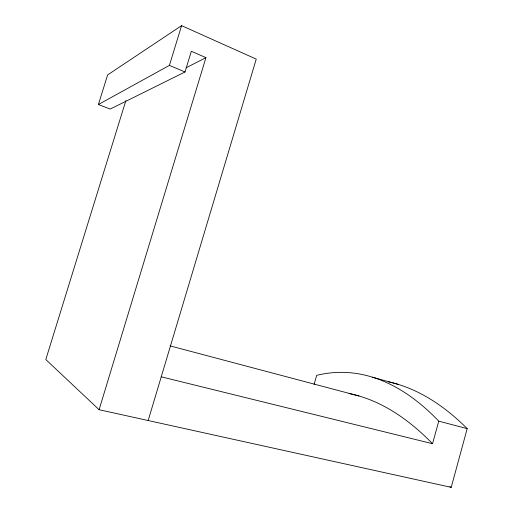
<?xml version="1.0" encoding="UTF-8"?>
<svg xmlns="http://www.w3.org/2000/svg" width="513" height="513" viewBox="0 0 513 513"><rect width="100%" height="100%" fill="white"/><g stroke="black" fill="none" stroke-linecap="round" stroke-linejoin="round"><path stroke-width="0.77" d="M125.903 100.497L45.804 359.51L99.099 409.714L451.222 487.35L467.196 428.631A485.022 229.324 87.5 0 0 388.36 381.787M161.242 376.818L432.555 443.713L438.75 421.16A495.173 223.251 88.8 0 0 316.694 375.362L314.097 384.449M148.167 420.532L256.243 59.117L181.589 25.65L107.621 74.924L98.4 104.524L110.205 109.07L185.013 71.98L191.323 51.268L205.931 57.642L99.099 409.714M98.4 104.524L169.412 65.382L181.589 25.65M186.104 67.78L205.931 57.642M438.75 421.16L467.196 428.631M170.021 345.871L358.869 395.959M372.637 377.241L398.486 384.461M169.412 65.382L185.013 71.98M449.786 486.651L451.222 487.35M349.032 393.561A595.888 250.017 87.4 0 1 432.555 443.713"/></g></svg>
